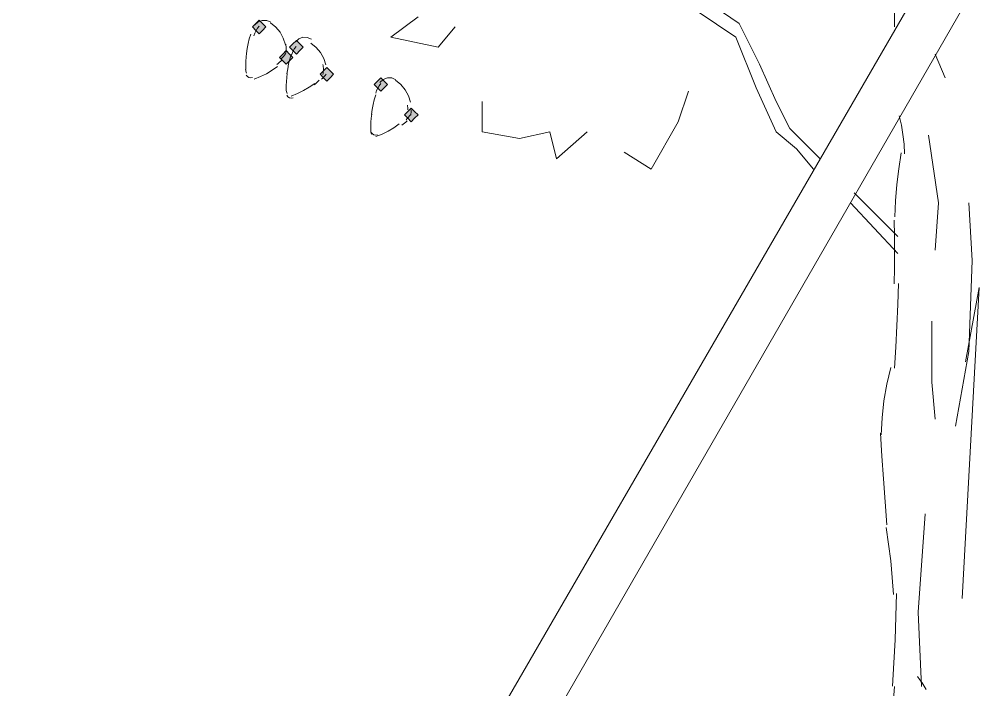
# Model space of a CAD drawing. Header units: millimetres. Extents: x 0 to 420, y 0 to 297.
# Drawn here: x 341.95 to 347.97, y 81.01 to 85.2 of the extents above; entities that cross this region are included whole.
import ezdxf

# ---------------------------------------------------------------- set-up
doc = ezdxf.new("R2010")
doc.units = ezdxf.units.MM

msp = doc.modelspace()

# ---------------------------------------------------------------- hatches: boundary and pattern name
for points in [[(343.4503, 85.1958), (343.4292, 85.1747), (343.408, 85.1535), (343.4292, 85.1323), (343.4503, 85.1112), (343.4715, 85.1323), (343.4927, 85.1535), (343.4715, 85.1747), (343.4503, 85.1958)], [(343.6832, 85.0688), (343.662, 85.0477), (343.6408, 85.0265), (343.662, 85.0053), (343.6832, 84.9842), (343.7043, 85.0053), (343.7255, 85.0265), (343.7043, 85.0477), (343.6832, 85.0688)], [(343.6197, 85.0053), (343.5985, 84.9842), (343.5773, 84.963), (343.5985, 84.9418), (343.6197, 84.9207), (343.6408, 84.9418), (343.662, 84.963), (343.6408, 84.9842), (343.6197, 85.0053)], [(343.8737, 84.8995), (343.8525, 84.8783), (343.8313, 84.8572), (343.8525, 84.836), (343.8737, 84.8148), (343.8948, 84.836), (343.916, 84.8572), (343.8948, 84.8783), (343.8737, 84.8995)], [(344.2123, 84.836), (344.1912, 84.8148), (344.17, 84.7937), (344.1912, 84.7725), (344.2123, 84.7513), (344.2335, 84.7725), (344.2547, 84.7937), (344.2335, 84.8148), (344.2123, 84.836)], [(344.4028, 84.6455), (344.3817, 84.6243), (344.3605, 84.6032), (344.3817, 84.582), (344.4028, 84.5608), (344.424, 84.582), (344.4452, 84.6032), (344.424, 84.6243), (344.4028, 84.6455)]]:
    msp.add_hatch(color=7).paths.add_polyline_path(points)

# ---------------------------------------------------------------- linework, layer by layer
at = {"lineweight": 13}
for points in [[(345.5882, 85.6615), (345.3553, 85.9155), (345.186, 86.5293), (344.8262, 87.4395), (344.043, 87.884), (344.8685, 87.5242), (345.0802, 86.995), (345.2707, 86.4235), (345.4188, 85.9578), (345.5882, 85.7673), (346.456, 85.1747), (346.583, 84.9207), (346.6888, 84.6878), (346.7735, 84.5185), (346.964, 84.328)], [(348.5092, 86.995), (341.9475, 75.6708)], [(348.6785, 86.6987), (342.138, 75.3533)], [(347.4297, 86.2118), (347.4297, 85.1535)], [(343.9795, 86.0213), (344.5933, 85.9578), (345.5882, 85.6615), (346.4348, 85.09), (346.5618, 84.7725), (346.6888, 84.4973), (346.8158, 84.3915), (346.9217, 84.2645)], [(344.4452, 85.217), (344.2758, 85.09), (344.5722, 85.0265), (344.678, 85.1535)], [(343.4493, 85.1592), (343.4396, 85.1452), (343.431, 85.1305), (343.4238, 85.1151), (343.4178, 85.0991)], [(343.5232, 85.1834), (343.4972, 85.1943), (343.4699, 85.1948), (343.4443, 85.1855), (343.4232, 85.1667)], [(343.6144, 85.0428), (343.6013, 85.0833), (343.5808, 85.1203), (343.5537, 85.1527), (343.5207, 85.1797)], [(343.3972, 85.1092), (343.3883, 85.0794), (343.3808, 85.0492), (343.3749, 85.0186), (343.3704, 84.9878)], [(343.6197, 85.0159), (343.6195, 85.0234), (343.6189, 85.0309), (343.6179, 85.0383), (343.6164, 85.0456)], [(343.6822, 85.0322), (343.6724, 85.0182), (343.6638, 85.0035), (343.6566, 84.9881), (343.6506, 84.9721)], [(343.7772, 85.0776), (343.7512, 85.0885), (343.7239, 85.089), (343.6983, 85.0796), (343.6772, 85.0609)], [(343.8684, 84.9158), (343.8553, 84.9563), (343.8348, 84.9933), (343.8077, 85.0257), (343.7747, 85.0527)], [(343.3717, 84.9896), (343.3691, 84.9645), (343.3672, 84.9393), (343.3661, 84.9142), (343.3657, 84.8889)], [(343.5871, 84.9533), (343.5947, 84.9611), (343.6021, 84.9693), (343.6091, 84.9776), (343.6159, 84.9862)], [(343.6161, 84.9826), (343.6177, 84.9909), (343.6188, 84.9992), (343.6195, 85.0075), (343.6197, 85.0159)], [(343.6512, 84.9822), (343.6423, 84.9524), (343.6348, 84.9222), (343.6289, 84.8916), (343.6244, 84.8608)], [(347.7472, 84.836), (347.6837, 84.9842)], [(343.561, 84.919), (343.5694, 84.9256), (343.5776, 84.9325), (343.5856, 84.9396), (343.5933, 84.9471)], [(343.8525, 84.8889), (343.8523, 84.8964), (343.8517, 84.9039), (343.8507, 84.9113), (343.8493, 84.9186)], [(343.3656, 84.8889), (343.366, 84.8825), (343.3672, 84.8761), (343.3692, 84.87), (343.3718, 84.8641)], [(343.3694, 84.8528), (343.3765, 84.8439), (343.386, 84.8381), (343.3969, 84.836), (343.4082, 84.8379)], [(343.4186, 84.827), (343.4575, 84.8428), (343.4951, 84.8613), (343.5312, 84.8827), (343.5657, 84.9067)], [(343.6258, 84.8626), (343.6231, 84.8375), (343.6212, 84.8124), (343.6201, 84.7871), (343.6197, 84.7619)], [(343.8411, 84.8263), (343.8487, 84.8341), (343.8561, 84.8423), (343.8631, 84.8506), (343.8699, 84.8592)], [(343.849, 84.8557), (343.8505, 84.8639), (343.8516, 84.8722), (343.8523, 84.8805), (343.8525, 84.8889)], [(343.6515, 84.7212), (343.6904, 84.7369), (343.728, 84.7555), (343.7641, 84.7768), (343.7985, 84.8008)], [(343.7938, 84.792), (343.8022, 84.7986), (343.8105, 84.8055), (343.8184, 84.8126), (343.8261, 84.8201)], [(344.2113, 84.7994), (344.2016, 84.7854), (344.193, 84.7707), (344.1858, 84.7553), (344.1798, 84.7393)], [(344.3064, 84.8235), (344.2803, 84.8344), (344.2531, 84.835), (344.2274, 84.8256), (344.2064, 84.8069)], [(344.3976, 84.6829), (344.3844, 84.7235), (344.364, 84.7605), (344.3369, 84.7929), (344.3039, 84.8198)], [(343.6197, 84.7619), (343.62, 84.7555), (343.6212, 84.7491), (343.6232, 84.743), (343.6259, 84.7371)], [(346.1385, 84.7513), (346.075, 84.5608), (345.9057, 84.2645), (345.7363, 84.3703)], [(343.6234, 84.7258), (343.6305, 84.7169), (343.64, 84.7111), (343.6509, 84.709), (343.6622, 84.7109)], [(344.1803, 84.7282), (344.1714, 84.6984), (344.164, 84.6682), (344.158, 84.6376), (344.1535, 84.6068)], [(344.8473, 84.6878), (344.8473, 84.4973), (345.0802, 84.455), (345.2707, 84.4973), (345.313, 84.328), (345.5035, 84.4973)], [(344.1549, 84.6086), (344.1523, 84.5835), (344.1504, 84.5583), (344.1492, 84.5331), (344.1488, 84.5079)], [(344.3817, 84.6349), (344.3815, 84.6424), (344.3809, 84.6499), (344.3798, 84.6573), (344.3784, 84.6646)], [(344.3993, 84.6016), (344.4009, 84.6099), (344.402, 84.6182), (344.4026, 84.6265), (344.4028, 84.6349)], [(344.3442, 84.538), (344.3526, 84.5446), (344.3608, 84.5515), (344.3687, 84.5586), (344.3764, 84.5661)], [(344.3702, 84.5723), (344.3779, 84.5802), (344.3852, 84.5883), (344.3923, 84.5966), (344.3991, 84.6052)], [(347.4924, 84.3603), (347.4887, 84.4202), (347.4819, 84.4797), (347.4721, 84.5388), (347.4593, 84.5974)], [(344.1488, 84.5079), (344.1492, 84.5015), (344.1504, 84.4951), (344.1523, 84.489), (344.155, 84.4831)], [(344.1526, 84.493), (344.1597, 84.484), (344.1692, 84.4783), (344.1801, 84.4762), (344.1914, 84.478)], [(344.1806, 84.4672), (344.2196, 84.4829), (344.2572, 84.5015), (344.2933, 84.5228), (344.3277, 84.5468)], [(347.6837, 83.7565), (347.7048, 84.0528), (347.6413, 84.4762)], [(347.4712, 84.3663), (347.4561, 84.2667), (347.4443, 84.1667), (347.436, 84.0664), (347.4311, 83.9658)], [(347.4508, 83.8412), (347.1757, 84.1163)], [(347.4508, 83.7353), (347.1545, 84.0528)], [(347.8107, 82.6558), (347.8953, 83.1215), (347.9165, 83.693), (347.8953, 84.0528)], [(347.4277, 83.5465), (347.4292, 83.6462), (347.4297, 83.7459), (347.4292, 83.8457), (347.4277, 83.9454)], [(347.4297, 83.0173), (347.437, 83.15), (347.4436, 83.2828), (347.4496, 83.4156), (347.4548, 83.5485)], [(347.8742, 83.058), (347.9588, 83.5237), (347.853, 81.5763)], [(347.6625, 83.312), (347.6625, 82.931), (347.6837, 82.6982)], [(347.4057, 83.0226), (347.3812, 82.9186), (347.363, 82.8135), (347.351, 82.7075), (347.3454, 82.6009)], [(347.3412, 82.6117), (347.3499, 82.4682), (347.3595, 82.3247), (347.3699, 82.1813), (347.3812, 82.038)], [(347.599, 81.026), (347.5778, 81.4917), (347.6202, 82.1055)], [(347.4225, 81.6026), (347.4151, 81.7078), (347.4052, 81.8128), (347.3926, 81.9176), (347.3775, 82.022)], [(347.4176, 81.0283), (347.4255, 81.1733), (347.4323, 81.3183), (347.438, 81.4634), (347.4427, 81.6085)], [(347.6274, 81.008), (347.6149, 81.0284), (347.6018, 81.0485), (347.5882, 81.0682), (347.574, 81.0876)], [(347.4297, 81.026), (347.4085, 80.7508)]]:
    msp.add_lwpolyline(points, dxfattribs=at)
at = {"lineweight": 0}
for points in [[(343.4503, 85.1958), (343.4292, 85.1747), (343.408, 85.1535), (343.4292, 85.1323), (343.4503, 85.1112), (343.4715, 85.1323), (343.4927, 85.1535), (343.4715, 85.1747)], [(343.6832, 85.0688), (343.662, 85.0477), (343.6408, 85.0265), (343.662, 85.0053), (343.6832, 84.9842), (343.7043, 85.0053), (343.7255, 85.0265), (343.7043, 85.0477)], [(343.6197, 85.0053), (343.5985, 84.9842), (343.5773, 84.963), (343.5985, 84.9418), (343.6197, 84.9207), (343.6408, 84.9418), (343.662, 84.963), (343.6408, 84.9842)], [(343.8737, 84.8995), (343.8525, 84.8783), (343.8313, 84.8572), (343.8525, 84.836), (343.8737, 84.8148), (343.8948, 84.836), (343.916, 84.8572), (343.8948, 84.8783)], [(344.2123, 84.836), (344.1912, 84.8148), (344.17, 84.7937), (344.1912, 84.7725), (344.2123, 84.7513), (344.2335, 84.7725), (344.2547, 84.7937), (344.2335, 84.8148)], [(344.4028, 84.6455), (344.3817, 84.6243), (344.3605, 84.6032), (344.3817, 84.582), (344.4028, 84.5608), (344.424, 84.582), (344.4452, 84.6032), (344.424, 84.6243)]]:
    msp.add_lwpolyline(points, close=True, dxfattribs=at)

doc.saveas('drawing.dxf')
